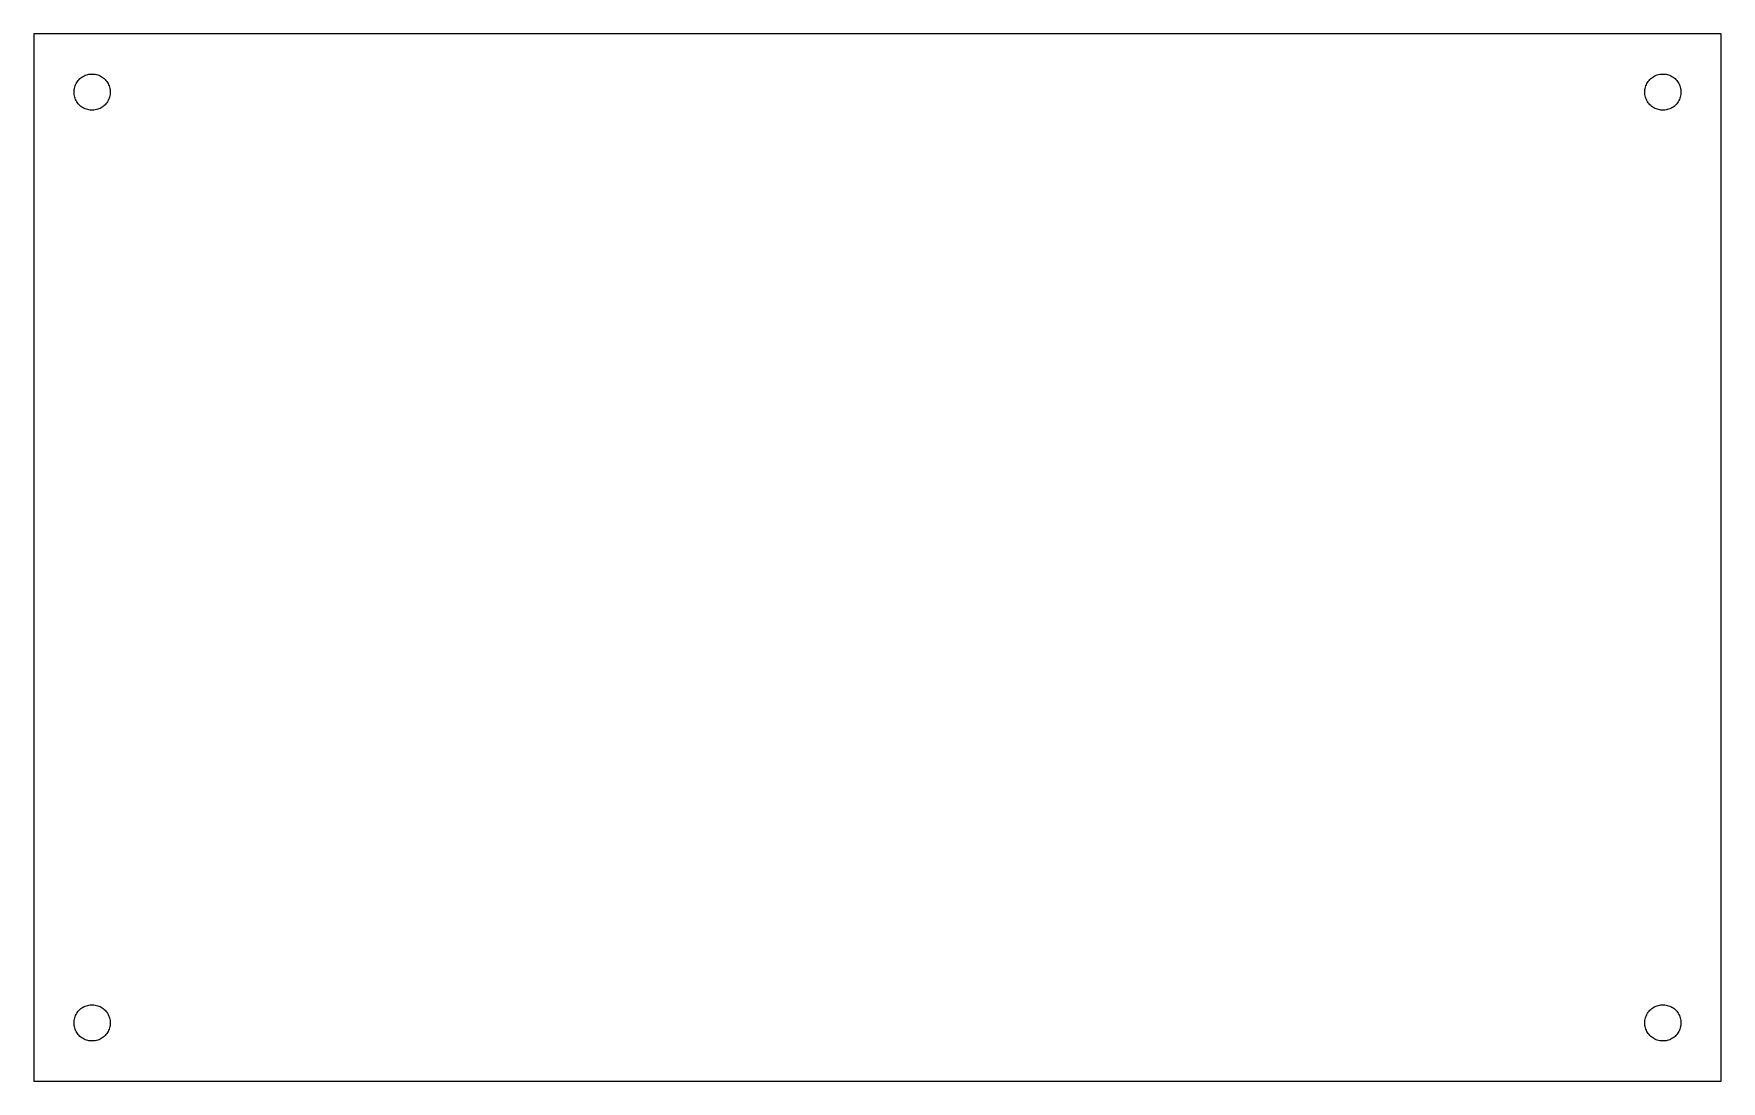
# Model space of a CAD drawing. Header units: metres. Extents: x -197 to 220, y -191 to 67.
import ezdxf

# ---------------------------------------------------------------- set-up
doc = ezdxf.new("R2010")
doc.units = ezdxf.units.M

msp = doc.modelspace()

# ---------------------------------------------------------------- linework, layer by layer
for p, q in [((219.994, 67.3937), (-196.597, 67.3937)), ((-196.597, 67.3937), (-196.597, -191.219)), ((219.994, -191.219), (219.994, 67.3937)), ((-186.562, 53.9166), (-186.487, 54.2193)), ((-186.487, 54.2193), (-186.39, 54.5159)), ((-186.39, 54.5159), (-186.273, 54.8051)), ((-186.273, 54.8051), (-186.137, 55.0854)), ((-186.137, 55.0854), (-185.981, 55.3556)), ((-185.981, 55.3556), (-185.806, 55.6142)), ((-185.806, 55.6142), (-185.614, 55.86)), ((-185.614, 55.86), (-185.405, 56.0918)), ((-185.405, 56.0918), (-185.181, 56.3084)), ((-185.181, 56.3084), (-184.942, 56.5089)), ((-184.942, 56.5089), (-184.69, 56.6923)), ((-184.69, 56.6923), (-184.425, 56.8575)), ((-184.425, 56.8575), (-184.15, 57.004)), ((-184.15, 57.004), (-183.865, 57.1308)), ((-183.865, 57.1308), (-183.572, 57.2375)), ((-183.572, 57.2375), (-183.272, 57.3235)), ((-183.272, 57.3235), (-182.967, 57.3884)), ((-182.967, 57.3884), (-182.658, 57.4318)), ((-182.658, 57.4318), (-182.347, 57.4535)), ((-182.347, 57.4535), (-182.035, 57.4535)), ((-182.035, 57.4535), (-181.724, 57.4318)), ((-181.724, 57.4318), (-181.415, 57.3884)), ((-181.415, 57.3884), (-181.11, 57.3235)), ((-181.11, 57.3235), (-180.81, 57.2375)), ((-180.81, 57.2375), (-180.517, 57.1308)), ((-180.517, 57.1308), (-180.232, 57.004)), ((-180.232, 57.004), (-179.956, 56.8575)), ((-179.956, 56.8575), (-179.692, 56.6923)), ((-179.692, 56.6923), (-179.44, 56.5089)), ((-179.44, 56.5089), (-179.201, 56.3084)), ((-179.201, 56.3084), (-178.976, 56.0918)), ((-178.976, 56.0918), (-178.768, 55.86)), ((-178.768, 55.86), (-178.576, 55.6142)), ((-178.576, 55.6142), (-178.401, 55.3556)), ((-178.401, 55.3556), (-178.245, 55.0854)), ((-178.245, 55.0854), (-178.108, 54.8051)), ((-178.108, 54.8051), (-177.992, 54.5159)), ((-177.992, 54.5159), (-177.895, 54.2193)), ((-177.895, 54.2193), (-177.82, 53.9166)), ((201.216, 53.9166), (201.292, 54.2193)), ((201.292, 54.2193), (201.388, 54.5159)), ((201.388, 54.5159), (201.505, 54.8051)), ((201.505, 54.8051), (201.642, 55.0854)), ((201.642, 55.0854), (201.798, 55.3556)), ((201.798, 55.3556), (201.972, 55.6142)), ((201.972, 55.6142), (202.164, 55.86)), ((202.164, 55.86), (202.373, 56.0918)), ((202.373, 56.0918), (202.597, 56.3084)), ((202.597, 56.3084), (202.836, 56.5089)), ((202.836, 56.5089), (203.089, 56.6923)), ((203.089, 56.6923), (203.353, 56.8575)), ((203.353, 56.8575), (203.629, 57.004)), ((203.629, 57.004), (203.913, 57.1308)), ((203.913, 57.1308), (204.207, 57.2375)), ((204.207, 57.2375), (204.506, 57.3235)), ((204.506, 57.3235), (204.812, 57.3884)), ((204.812, 57.3884), (205.12, 57.4318)), ((205.12, 57.4318), (205.432, 57.4535)), ((205.432, 57.4535), (205.743, 57.4535)), ((205.743, 57.4535), (206.055, 57.4318)), ((206.055, 57.4318), (206.363, 57.3884)), ((206.363, 57.3884), (206.669, 57.3235)), ((206.669, 57.3235), (206.968, 57.2375)), ((206.968, 57.2375), (207.262, 57.1308)), ((207.262, 57.1308), (207.546, 57.004)), ((207.546, 57.004), (207.822, 56.8575)), ((207.822, 56.8575), (208.086, 56.6923)), ((208.086, 56.6923), (208.339, 56.5089)), ((208.339, 56.5089), (208.578, 56.3084)), ((208.578, 56.3084), (208.802, 56.0918)), ((208.802, 56.0918), (209.011, 55.86)), ((209.011, 55.86), (209.203, 55.6142)), ((209.203, 55.6142), (209.377, 55.3556)), ((209.377, 55.3556), (209.533, 55.0854)), ((209.533, 55.0854), (209.67, 54.8051)), ((209.67, 54.8051), (209.787, 54.5159)), ((209.787, 54.5159), (209.883, 54.2193)), ((209.883, 54.2193), (209.959, 53.9166)), ((-186.66, 52.9875), (-186.649, 53.2992)), ((-186.649, 52.6758), (-186.66, 52.9875)), ((-186.649, 53.2992), (-186.616, 53.6094)), ((-186.616, 52.3656), (-186.649, 52.6758)), ((-186.616, 53.6094), (-186.562, 53.9166)), ((-186.562, 52.0584), (-186.616, 52.3656)), ((-186.487, 51.7557), (-186.562, 52.0584)), ((-186.39, 51.4591), (-186.487, 51.7557)), ((-186.273, 51.1699), (-186.39, 51.4591)), ((-186.137, 50.8895), (-186.273, 51.1699)), ((-185.981, 50.6194), (-186.137, 50.8895)), ((-185.806, 50.3608), (-185.981, 50.6194)), ((-185.614, 50.115), (-185.806, 50.3608)), ((-185.405, 49.8832), (-185.614, 50.115)), ((-178.768, 50.115), (-178.976, 49.8832)), ((-178.576, 50.3608), (-178.768, 50.115)), ((-178.401, 50.6194), (-178.576, 50.3608)), ((-178.245, 50.8895), (-178.401, 50.6194)), ((-178.108, 51.1699), (-178.245, 50.8895)), ((-177.992, 51.4591), (-178.108, 51.1699)), ((-177.895, 51.7557), (-177.992, 51.4591)), ((-177.82, 52.0584), (-177.895, 51.7557)), ((-177.82, 53.9166), (-177.766, 53.6094)), ((-177.766, 52.3656), (-177.82, 52.0584)), ((-177.766, 53.6094), (-177.733, 53.2992)), ((-177.733, 52.6758), (-177.766, 52.3656)), ((-177.733, 53.2992), (-177.722, 52.9875)), ((-177.722, 52.9875), (-177.733, 52.6758)), ((201.119, 52.9875), (201.13, 53.2992)), ((201.13, 52.6758), (201.119, 52.9875)), ((201.13, 53.2992), (201.162, 53.6094)), ((201.162, 52.3656), (201.13, 52.6758)), ((201.162, 53.6094), (201.216, 53.9166)), ((201.216, 52.0584), (201.162, 52.3656)), ((201.292, 51.7557), (201.216, 52.0584)), ((201.388, 51.4591), (201.292, 51.7557)), ((201.505, 51.1699), (201.388, 51.4591)), ((201.642, 50.8895), (201.505, 51.1699)), ((201.798, 50.6194), (201.642, 50.8895)), ((201.972, 50.3608), (201.798, 50.6194)), ((202.164, 50.115), (201.972, 50.3608)), ((202.373, 49.8832), (202.164, 50.115)), ((209.011, 50.115), (208.802, 49.8832)), ((209.203, 50.3608), (209.011, 50.115)), ((209.377, 50.6194), (209.203, 50.3608)), ((209.533, 50.8895), (209.377, 50.6194)), ((209.67, 51.1699), (209.533, 50.8895)), ((209.787, 51.4591), (209.67, 51.1699)), ((209.883, 51.7557), (209.787, 51.4591)), ((209.959, 52.0584), (209.883, 51.7557)), ((209.959, 53.9166), (210.013, 53.6094)), ((210.013, 52.3656), (209.959, 52.0584)), ((210.013, 53.6094), (210.045, 53.2992)), ((210.045, 52.6758), (210.013, 52.3656)), ((210.045, 53.2992), (210.056, 52.9875)), ((210.056, 52.9875), (210.045, 52.6758)), ((-185.181, 49.6666), (-185.405, 49.8832)), ((-184.942, 49.4661), (-185.181, 49.6666)), ((-184.69, 49.2827), (-184.942, 49.4661)), ((-184.425, 49.1174), (-184.69, 49.2827)), ((-184.15, 48.971), (-184.425, 49.1174)), ((-183.865, 48.8441), (-184.15, 48.971)), ((-183.572, 48.7375), (-183.865, 48.8441)), ((-183.272, 48.6515), (-183.572, 48.7375)), ((-182.967, 48.5866), (-183.272, 48.6515)), ((-182.658, 48.5432), (-182.967, 48.5866)), ((-182.347, 48.5215), (-182.658, 48.5432)), ((-182.035, 48.5215), (-182.347, 48.5215)), ((-181.724, 48.5432), (-182.035, 48.5215)), ((-181.415, 48.5866), (-181.724, 48.5432)), ((-181.11, 48.6515), (-181.415, 48.5866)), ((-180.81, 48.7375), (-181.11, 48.6515)), ((-180.517, 48.8441), (-180.81, 48.7375)), ((-180.232, 48.971), (-180.517, 48.8441)), ((-179.956, 49.1174), (-180.232, 48.971)), ((-179.692, 49.2827), (-179.956, 49.1174)), ((-179.44, 49.4661), (-179.692, 49.2827)), ((-179.201, 49.6666), (-179.44, 49.4661)), ((-178.976, 49.8832), (-179.201, 49.6666)), ((202.597, 49.6666), (202.373, 49.8832)), ((202.836, 49.4661), (202.597, 49.6666)), ((203.089, 49.2827), (202.836, 49.4661)), ((203.353, 49.1174), (203.089, 49.2827)), ((203.629, 48.971), (203.353, 49.1174)), ((203.913, 48.8441), (203.629, 48.971)), ((204.207, 48.7375), (203.913, 48.8441)), ((204.506, 48.6515), (204.207, 48.7375)), ((204.812, 48.5866), (204.506, 48.6515)), ((205.12, 48.5432), (204.812, 48.5866)), ((205.432, 48.5215), (205.12, 48.5432)), ((205.743, 48.5215), (205.432, 48.5215)), ((206.055, 48.5432), (205.743, 48.5215)), ((206.363, 48.5866), (206.055, 48.5432)), ((206.669, 48.6515), (206.363, 48.5866)), ((206.968, 48.7375), (206.669, 48.6515)), ((207.262, 48.8441), (206.968, 48.7375)), ((207.546, 48.971), (207.262, 48.8441)), ((207.822, 49.1174), (207.546, 48.971)), ((208.086, 49.2827), (207.822, 49.1174)), ((208.339, 49.4661), (208.086, 49.2827)), ((208.578, 49.6666), (208.339, 49.4661)), ((208.802, 49.8832), (208.578, 49.6666)), ((-186.273, -174.995), (-186.137, -174.715)), ((-186.137, -174.715), (-185.981, -174.444)), ((-185.981, -174.444), (-185.806, -174.186)), ((-185.806, -174.186), (-185.614, -173.94)), ((-185.614, -173.94), (-185.405, -173.708)), ((-185.405, -173.708), (-185.181, -173.492)), ((-185.181, -173.492), (-184.942, -173.291)), ((-184.942, -173.291), (-184.69, -173.108)), ((-184.69, -173.108), (-184.425, -172.942)), ((-184.425, -172.942), (-184.15, -172.796)), ((-184.15, -172.796), (-183.865, -172.669)), ((-183.865, -172.669), (-183.572, -172.562)), ((-183.572, -172.562), (-183.272, -172.476)), ((-183.272, -172.476), (-182.967, -172.412)), ((-182.967, -172.412), (-182.658, -172.368)), ((-182.658, -172.368), (-182.347, -172.346)), ((-182.347, -172.346), (-182.035, -172.346)), ((-182.035, -172.346), (-181.724, -172.368)), ((-181.724, -172.368), (-181.415, -172.412)), ((-181.415, -172.412), (-181.11, -172.476)), ((-181.11, -172.476), (-180.81, -172.562)), ((-180.81, -172.562), (-180.517, -172.669)), ((-180.517, -172.669), (-180.232, -172.796)), ((-180.232, -172.796), (-179.956, -172.942)), ((-179.956, -172.942), (-179.692, -173.108)), ((-179.692, -173.108), (-179.44, -173.291)), ((-179.44, -173.291), (-179.201, -173.492)), ((-179.201, -173.492), (-178.976, -173.708)), ((-178.976, -173.708), (-178.768, -173.94)), ((-178.768, -173.94), (-178.576, -174.186)), ((-178.576, -174.186), (-178.401, -174.444)), ((-178.401, -174.444), (-178.245, -174.715)), ((-178.245, -174.715), (-178.108, -174.995)), ((201.505, -174.995), (201.642, -174.715)), ((201.642, -174.715), (201.798, -174.444)), ((201.798, -174.444), (201.972, -174.186)), ((201.972, -174.186), (202.164, -173.94)), ((202.164, -173.94), (202.373, -173.708)), ((202.373, -173.708), (202.597, -173.492)), ((202.597, -173.492), (202.836, -173.291)), ((202.836, -173.291), (203.089, -173.108)), ((203.089, -173.108), (203.353, -172.942)), ((203.353, -172.942), (203.629, -172.796)), ((203.629, -172.796), (203.913, -172.669)), ((203.913, -172.669), (204.207, -172.562)), ((204.207, -172.562), (204.506, -172.476)), ((204.506, -172.476), (204.812, -172.412)), ((204.812, -172.412), (205.12, -172.368)), ((205.12, -172.368), (205.432, -172.346)), ((205.432, -172.346), (205.743, -172.346)), ((205.743, -172.346), (206.055, -172.368)), ((206.055, -172.368), (206.363, -172.412)), ((206.363, -172.412), (206.669, -172.476)), ((206.669, -172.476), (206.968, -172.562)), ((206.968, -172.562), (207.262, -172.669)), ((207.262, -172.669), (207.546, -172.796)), ((207.546, -172.796), (207.822, -172.942)), ((207.822, -172.942), (208.086, -173.108)), ((208.086, -173.108), (208.339, -173.291)), ((208.339, -173.291), (208.578, -173.492)), ((208.578, -173.492), (208.802, -173.708)), ((208.802, -173.708), (209.011, -173.94)), ((209.011, -173.94), (209.203, -174.186)), ((209.203, -174.186), (209.377, -174.444)), ((209.377, -174.444), (209.533, -174.715)), ((209.533, -174.715), (209.67, -174.995)), ((-186.66, -176.812), (-186.649, -176.501)), ((-186.649, -177.124), (-186.66, -176.812)), ((-186.649, -176.501), (-186.616, -176.191)), ((-186.616, -177.434), (-186.649, -177.124)), ((-186.616, -176.191), (-186.562, -175.883)), ((-186.562, -177.742), (-186.616, -177.434)), ((-186.562, -175.883), (-186.487, -175.581)), ((-186.487, -178.044), (-186.562, -177.742)), ((-186.487, -175.581), (-186.39, -175.284)), ((-186.39, -178.341), (-186.487, -178.044)), ((-186.39, -175.284), (-186.273, -174.995)), ((-186.273, -178.63), (-186.39, -178.341)), ((-186.137, -178.91), (-186.273, -178.63)), ((-185.981, -179.181), (-186.137, -178.91)), ((-178.245, -178.91), (-178.401, -179.181)), ((-178.108, -178.63), (-178.245, -178.91)), ((-178.108, -174.995), (-177.992, -175.284)), ((-177.992, -178.341), (-178.108, -178.63)), ((-177.992, -175.284), (-177.895, -175.581)), ((-177.895, -178.044), (-177.992, -178.341)), ((-177.895, -175.581), (-177.82, -175.883)), ((-177.82, -177.742), (-177.895, -178.044)), ((-177.82, -175.883), (-177.766, -176.191)), ((-177.766, -177.434), (-177.82, -177.742)), ((-177.766, -176.191), (-177.733, -176.501)), ((-177.733, -177.124), (-177.766, -177.434)), ((-177.733, -176.501), (-177.722, -176.812)), ((-177.722, -176.812), (-177.733, -177.124)), ((201.119, -176.812), (201.13, -176.501)), ((201.13, -177.124), (201.119, -176.812)), ((201.13, -176.501), (201.162, -176.191)), ((201.162, -177.434), (201.13, -177.124)), ((201.162, -176.191), (201.216, -175.883)), ((201.216, -177.742), (201.162, -177.434)), ((201.216, -175.883), (201.292, -175.581)), ((201.292, -178.044), (201.216, -177.742)), ((201.292, -175.581), (201.388, -175.284)), ((201.388, -178.341), (201.292, -178.044)), ((201.388, -175.284), (201.505, -174.995)), ((201.505, -178.63), (201.388, -178.341)), ((201.642, -178.91), (201.505, -178.63)), ((201.798, -179.181), (201.642, -178.91)), ((209.533, -178.91), (209.377, -179.181)), ((209.67, -178.63), (209.533, -178.91)), ((209.67, -174.995), (209.787, -175.284)), ((209.787, -178.341), (209.67, -178.63)), ((209.787, -175.284), (209.883, -175.581)), ((209.883, -178.044), (209.787, -178.341)), ((209.883, -175.581), (209.959, -175.883)), ((209.959, -177.742), (209.883, -178.044)), ((209.959, -175.883), (210.013, -176.191)), ((210.013, -177.434), (209.959, -177.742)), ((210.013, -176.191), (210.045, -176.501)), ((210.045, -177.124), (210.013, -177.434)), ((210.045, -176.501), (210.056, -176.812)), ((210.056, -176.812), (210.045, -177.124)), ((-185.806, -179.439), (-185.981, -179.181)), ((-185.614, -179.685), (-185.806, -179.439)), ((-185.405, -179.917), (-185.614, -179.685)), ((-185.181, -180.133), (-185.405, -179.917)), ((-184.942, -180.334), (-185.181, -180.133)), ((-184.69, -180.517), (-184.942, -180.334)), ((-184.425, -180.683), (-184.69, -180.517)), ((-184.15, -180.829), (-184.425, -180.683)), ((-183.865, -180.956), (-184.15, -180.829)), ((-183.572, -181.063), (-183.865, -180.956)), ((-183.272, -181.148), (-183.572, -181.063)), ((-182.967, -181.213), (-183.272, -181.148)), ((-182.658, -181.257), (-182.967, -181.213)), ((-182.347, -181.279), (-182.658, -181.257)), ((-182.035, -181.279), (-182.347, -181.279)), ((-181.724, -181.257), (-182.035, -181.279)), ((-181.415, -181.213), (-181.724, -181.257)), ((-181.11, -181.148), (-181.415, -181.213)), ((-180.81, -181.063), (-181.11, -181.148)), ((-180.517, -180.956), (-180.81, -181.063)), ((-180.232, -180.829), (-180.517, -180.956)), ((-179.956, -180.683), (-180.232, -180.829)), ((-179.692, -180.517), (-179.956, -180.683)), ((-179.44, -180.334), (-179.692, -180.517)), ((-179.201, -180.133), (-179.44, -180.334)), ((-178.976, -179.917), (-179.201, -180.133)), ((-178.768, -179.685), (-178.976, -179.917)), ((-178.576, -179.439), (-178.768, -179.685)), ((-178.401, -179.181), (-178.576, -179.439)), ((201.972, -179.439), (201.798, -179.181)), ((202.164, -179.685), (201.972, -179.439)), ((202.373, -179.917), (202.164, -179.685)), ((202.597, -180.133), (202.373, -179.917)), ((202.836, -180.334), (202.597, -180.133)), ((203.089, -180.517), (202.836, -180.334)), ((203.353, -180.683), (203.089, -180.517)), ((203.629, -180.829), (203.353, -180.683)), ((203.913, -180.956), (203.629, -180.829)), ((204.207, -181.063), (203.913, -180.956)), ((204.506, -181.148), (204.207, -181.063)), ((204.812, -181.213), (204.506, -181.148)), ((205.12, -181.257), (204.812, -181.213)), ((205.432, -181.279), (205.12, -181.257)), ((205.743, -181.279), (205.432, -181.279)), ((206.055, -181.257), (205.743, -181.279)), ((206.363, -181.213), (206.055, -181.257)), ((206.669, -181.148), (206.363, -181.213)), ((206.968, -181.063), (206.669, -181.148)), ((207.262, -180.956), (206.968, -181.063)), ((207.546, -180.829), (207.262, -180.956)), ((207.822, -180.683), (207.546, -180.829)), ((208.086, -180.517), (207.822, -180.683)), ((208.339, -180.334), (208.086, -180.517)), ((208.578, -180.133), (208.339, -180.334)), ((208.802, -179.917), (208.578, -180.133)), ((209.011, -179.685), (208.802, -179.917)), ((209.203, -179.439), (209.011, -179.685)), ((209.377, -179.181), (209.203, -179.439)), ((-196.597, -191.219), (219.994, -191.219))]:
    msp.add_line(p, q)

doc.saveas('drawing.dxf')
